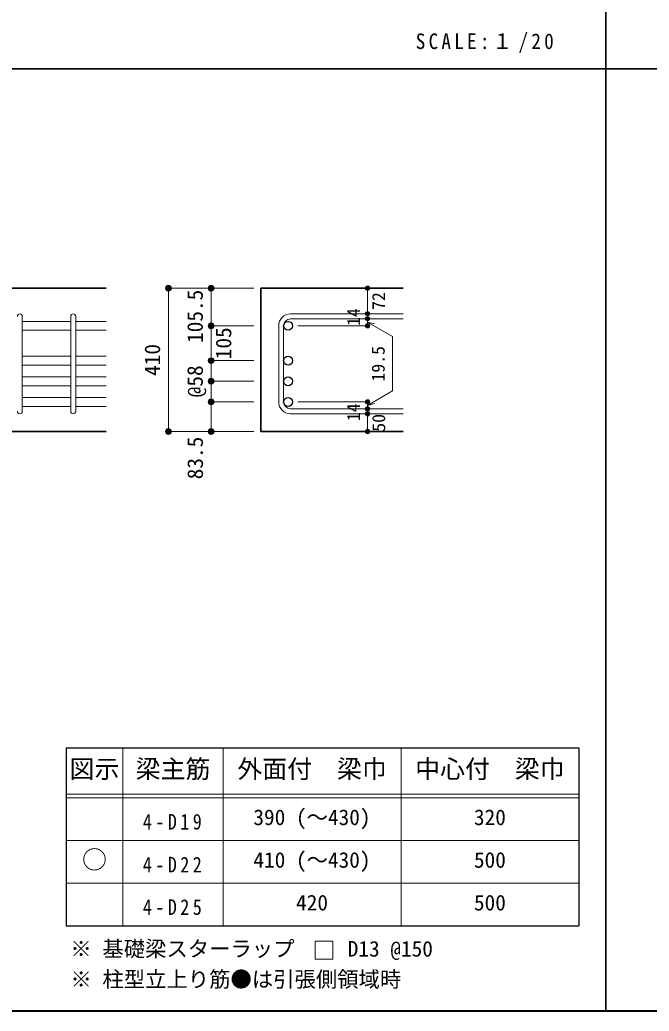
# Model space of a CAD drawing. Units: millimetres at full size, sheet at 1:20; some dimension numbers follow another scale. Extents: x -3982 to 3969, y -2797 to 2801.
# Drawn here: x -2397 to -628, y -2797 to -10 of the extents above; entities that cross this region are included whole.
import ezdxf
from ezdxf.enums import TextEntityAlignment as Align

# ---------------------------------------------------------------- set-up
doc = ezdxf.new("R2010")
doc.units = ezdxf.units.MM
doc.header["$LTSCALE"] = 20
doc.header["$PDMODE"] = 32
doc.header["$PDSIZE"] = 12
for name, color, linetype, lineweight in [('6-1_躯体線', 2, 'Continuous', 35), ('6-5_梁主筋', 7, 'Continuous', 18), ('6-6_S.T.P.', 7, 'Continuous', 18), ('6-7_文字', 7, 'Continuous', 18), ('6-D_寸法', 4, 'Continuous', 9), ('6-E_枠', 7, 'Continuous', 18), ('F-0_枠', 6, 'Continuous', 40)]:
    doc.layers.add(name, color=color, linetype=linetype, lineweight=lineweight)
doc.styles.add('ＭＳ ゴシック', font='')
doc.styles.get('ＭＳ ゴシック').set_extended_font_data('MS Gothic')

msp = doc.modelspace()

# ---------------------------------------------------------------- linework, layer by layer
at = {"layer": '6-1_躯体線'}
for p, q in [((-2153.87, -764.67), (-3103.87, -764.67)), ((-1719.2, -764.67), (-1319.2, -764.67)), ((-2153.87, -1167.67), (-2553.87, -1167.67))]:
    msp.add_line(p, q, dxfattribs=at)
msp.add_lwpolyline([(-1719.2, -764.67), (-1719.2, -1167.67), (-1319.2, -1167.67)], dxfattribs=at)
at = {"layer": '6-5_梁主筋'}
for p, q in [((-2253.87, -857.72), (-2389.87, -857.72)), ((-2153.87, -857.72), (-2239.87, -857.72)), ((-2253.87, -882.72), (-2389.87, -882.72)), ((-2153.87, -882.72), (-2239.87, -882.72)), ((-2253.87, -955.67), (-2389.87, -955.67)), ((-2253.87, -955.67), (-2389.87, -955.67)), ((-2153.87, -955.67), (-2239.87, -955.67)), ((-2253.87, -980.67), (-2389.87, -980.67)), ((-2153.87, -980.67), (-2239.87, -980.67)), ((-2253.87, -1013.67), (-2389.87, -1013.67)), ((-2153.87, -1013.67), (-2239.87, -1013.67)), ((-2253.87, -1038.67), (-2389.87, -1038.67)), ((-2153.87, -1038.67), (-2239.87, -1038.67)), ((-2253.87, -1071.67), (-2389.87, -1071.67)), ((-2153.87, -1071.67), (-2239.87, -1071.67)), ((-2253.87, -1096.67), (-2389.87, -1096.67)), ((-2153.87, -1096.67), (-2239.87, -1096.67))]:
    msp.add_line(p, q, dxfattribs=at)
at = {"layer": '6-5_梁主筋', "color": 3, "lineweight": 25}
for centre in [(-1642.7, -870.22), (-1642.7, -968.17), (-1642.7, -1026.17), (-1642.7, -1084.17)]:
    msp.add_circle(centre, 12.5, dxfattribs=at)
at = {"layer": '6-6_S.T.P.'}
for p, q in [((-2389.87, -1110.67), (-2389.87, -843.72)), ((-2253.87, -1110.67), (-2253.87, -843.72)), ((-2239.87, -1110.67), (-2239.87, -843.72)), ((-1635.7, -836.72), (-1319.2, -836.72)), ((-1635.7, -850.72), (-1319.2, -850.72)), ((-1669.2, -870.22), (-1669.2, -1084.17)), ((-1655.2, -870.22), (-1655.2, -1084.17)), ((-1635.7, -1103.67), (-1319.2, -1103.67)), ((-1635.7, -1117.67), (-1319.2, -1117.67))]:
    msp.add_line(p, q, dxfattribs=at)
for centre, radius, start, end in [((-2396.87, -843.72), 7, 0, 180), ((-2246.87, -843.72), 7, 0, 180), ((-1635.7, -870.22), 33.5, 90, 180), ((-1635.7, -870.22), 19.5, 90, 180), ((-1635.7, -1084.17), 33.5, 180, 270), ((-1635.7, -1084.17), 19.5, 180, 270), ((-2396.87, -1110.67), 7, 180, 0), ((-2246.87, -1110.67), 7, 180, 0)]:
    msp.add_arc(centre, radius, start, end, dxfattribs=at)
at = {"layer": '6-7_文字'}
msp.add_lwpolyline([(-1566.86, -2650.4), (-1516.86, -2650.4), (-1516.86, -2600.4), (-1566.86, -2600.4)], close=True, dxfattribs=at)
at = {"layer": '6-D_寸法'}
for p, q in [((-1979.2, -764.67), (-1859.2, -764.67)), ((-1859.2, -764.67), (-1739.2, -764.67)), ((-1859.2, -764.67), (-1859.2, -870.22)), ((-1419.2, -859.9), (-1399.88, -865.07)), ((-1419.2, -859.9), (-1349.14, -900.35)), ((-1859.2, -870.22), (-1739.2, -870.22)), ((-1859.2, -968.17), (-1859.2, -870.22)), ((-1419.2, -870.22), (-1615.29, -870.22)), ((-1349.14, -900.35), (-1349.14, -1053.47)), ((-1859.2, -968.17), (-1739.2, -968.17)), ((-1859.2, -968.17), (-1859.2, -1026.17)), ((-1859.2, -1026.17), (-1739.2, -1026.17)), ((-1859.2, -1026.17), (-1859.2, -1090.67)), ((-1419.2, -1093.92), (-1349.14, -1053.47)), ((-1859.2, -1084.17), (-1739.2, -1084.17)), ((-1859.2, -1167.67), (-1859.2, -1084.17)), ((-1419.2, -1084.17), (-1615.29, -1084.17)), ((-1419.2, -1103.67), (-1419.2, -1084.17)), ((-1419.2, -1093.92), (-1399.88, -1088.75)), ((-1419.2, -1117.67), (-1419.2, -1103.67)), ((-1419.2, -1167.67), (-1419.2, -1117.67)), ((-1979.2, -1167.67), (-1859.2, -1167.67)), ((-1859.2, -1167.67), (-1739.2, -1167.67))]:
    msp.add_line(p, q, dxfattribs=at)
for points in [[(-1979.2, -764.67), (-1979.2, -1167.67), (-1869.33, -1167.67)], [(-1419.2, -850.15), (-1419.2, -836.15), (-1419.2, -764.67)], [(-1419.2, -850.15), (-1419.2, -870.22), (-1419.2, -850.15)]]:
    msp.add_lwpolyline(points, dxfattribs=at)
for centre, radius in [((-1979.2, -764.67), 8), ((-1979.2, -764.67), 7.2), ((-1979.2, -764.67), 6.4), ((-1979.2, -764.67), 5.6), ((-1979.2, -764.67), 4.8), ((-1979.2, -764.67), 4), ((-1979.2, -764.67), 3.2), ((-1979.2, -764.67), 2.4), ((-1979.2, -764.67), 1.6), ((-1979.2, -764.67), 0.8), ((-1859.2, -764.67), 8), ((-1859.2, -764.67), 7.2), ((-1859.2, -764.67), 6.4), ((-1859.2, -764.67), 5.6), ((-1859.2, -764.67), 4.8), ((-1859.2, -764.67), 4), ((-1859.2, -764.67), 3.2), ((-1859.2, -764.67), 2.4), ((-1859.2, -764.67), 1.6), ((-1859.2, -764.67), 0.8), ((-1419.2, -764.67), 4), ((-1419.2, -764.67), 3.6), ((-1419.2, -764.67), 3.2), ((-1419.2, -764.67), 2.8), ((-1419.2, -764.67), 2.4), ((-1419.2, -764.67), 2), ((-1419.2, -764.67), 1.6), ((-1419.2, -764.67), 1.2), ((-1419.2, -764.67), 0.8), ((-1419.2, -764.67), 0.4), ((-1419.2, -836.15), 4), ((-1419.2, -836.15), 3.6), ((-1419.2, -836.15), 3.2), ((-1419.2, -836.15), 2.8), ((-1419.2, -836.15), 2.4), ((-1419.2, -836.15), 2), ((-1419.2, -836.15), 1.6), ((-1419.2, -836.15), 1.2), ((-1419.2, -836.15), 0.8), ((-1419.2, -836.15), 0.4), ((-1859.2, -870.22), 8), ((-1859.2, -870.22), 7.2), ((-1859.2, -870.22), 6.4), ((-1419.2, -850.15), 4), ((-1419.2, -850.15), 3.6), ((-1419.2, -850.15), 3.2), ((-1419.2, -850.15), 2.8), ((-1419.2, -850.15), 2.4), ((-1419.2, -850.15), 2), ((-1419.2, -850.15), 1.6), ((-1419.2, -850.15), 1.2), ((-1419.2, -850.15), 0.8), ((-1419.2, -850.15), 0.4), ((-1859.2, -870.22), 5.6), ((-1859.2, -870.22), 4.8), ((-1859.2, -870.22), 4), ((-1859.2, -870.22), 3.2), ((-1859.2, -870.22), 2.4), ((-1859.2, -870.22), 1.6), ((-1859.2, -870.22), 0.8), ((-1419.2, -870.22), 4), ((-1419.2, -870.22), 3.6), ((-1419.2, -870.22), 3.2), ((-1419.2, -870.22), 2.8), ((-1419.2, -870.22), 2.4), ((-1419.2, -870.22), 2), ((-1419.2, -870.22), 1.6), ((-1419.2, -870.22), 1.2), ((-1419.2, -870.22), 0.8), ((-1419.2, -870.22), 0.4), ((-1859.2, -968.17), 8), ((-1859.2, -968.17), 7.2), ((-1859.2, -968.17), 6.4), ((-1859.2, -968.17), 5.6), ((-1859.2, -968.17), 4.8), ((-1859.2, -968.17), 4), ((-1859.2, -968.17), 3.2), ((-1859.2, -968.17), 2.4), ((-1859.2, -968.17), 1.6), ((-1859.2, -968.17), 0.8), ((-1859.2, -1026.17), 8), ((-1859.2, -1026.17), 7.2), ((-1859.2, -1026.17), 6.4), ((-1859.2, -1026.17), 5.6), ((-1859.2, -1026.17), 4.8), ((-1859.2, -1026.17), 4), ((-1859.2, -1026.17), 3.2), ((-1859.2, -1026.17), 2.4), ((-1859.2, -1026.17), 1.6), ((-1859.2, -1026.17), 0.8), ((-1859.2, -1084.17), 8), ((-1859.2, -1084.17), 7.2), ((-1859.2, -1084.17), 6.4), ((-1859.2, -1084.17), 5.6), ((-1859.2, -1084.17), 4.8), ((-1859.2, -1084.17), 4), ((-1859.2, -1084.17), 3.2), ((-1859.2, -1084.17), 2.4), ((-1859.2, -1084.17), 1.6), ((-1859.2, -1084.17), 0.8), ((-1419.2, -1084.17), 4), ((-1419.2, -1084.17), 3.6), ((-1419.2, -1084.17), 3.2), ((-1419.2, -1084.17), 2.8), ((-1419.2, -1084.17), 2.4), ((-1419.2, -1084.17), 2), ((-1419.2, -1084.17), 1.6), ((-1419.2, -1084.17), 1.2), ((-1419.2, -1084.17), 0.8), ((-1419.2, -1084.17), 0.4), ((-1419.2, -1103.67), 4), ((-1419.2, -1117.67), 4), ((-1419.2, -1103.67), 3.6), ((-1419.2, -1117.67), 3.6), ((-1419.2, -1103.67), 3.2), ((-1419.2, -1117.67), 3.2), ((-1419.2, -1103.67), 2.8), ((-1419.2, -1103.67), 2.4), ((-1419.2, -1103.67), 2), ((-1419.2, -1103.67), 1.6), ((-1419.2, -1103.67), 1.2), ((-1419.2, -1103.67), 0.8), ((-1419.2, -1103.67), 0.4), ((-1419.2, -1117.67), 2.8), ((-1419.2, -1117.67), 2.4), ((-1419.2, -1117.67), 2), ((-1419.2, -1117.67), 1.6), ((-1419.2, -1117.67), 1.2), ((-1419.2, -1117.67), 0.8), ((-1419.2, -1117.67), 0.4), ((-1979.2, -1167.67), 8), ((-1979.2, -1167.67), 7.2), ((-1979.2, -1167.67), 6.4), ((-1979.2, -1167.67), 5.6), ((-1979.2, -1167.67), 4.8), ((-1979.2, -1167.67), 4), ((-1979.2, -1167.67), 3.2), ((-1979.2, -1167.67), 2.4), ((-1979.2, -1167.67), 1.6), ((-1979.2, -1167.67), 0.8), ((-1859.2, -1167.67), 8), ((-1859.2, -1167.67), 7.2), ((-1859.2, -1167.67), 6.4), ((-1859.2, -1167.67), 5.6), ((-1859.2, -1167.67), 4.8), ((-1859.2, -1167.67), 4), ((-1859.2, -1167.67), 3.2), ((-1859.2, -1167.67), 2.4), ((-1859.2, -1167.67), 1.6), ((-1859.2, -1167.67), 0.8), ((-1419.2, -1167.67), 4), ((-1419.2, -1167.67), 3.6), ((-1419.2, -1167.67), 3.2), ((-1419.2, -1167.67), 2.8), ((-1419.2, -1167.67), 2.4), ((-1419.2, -1167.67), 2), ((-1419.2, -1167.67), 1.6), ((-1419.2, -1167.67), 1.2), ((-1419.2, -1167.67), 0.8), ((-1419.2, -1167.67), 0.4)]:
    msp.add_circle(centre, radius, dxfattribs=at)
at = {"layer": '6-D_寸法', "color": 7}
for p in [(-1979.2, -764.67), (-1859.2, -764.67), (-1419.2, -764.67), (-1419.2, -836.15), (-1419.2, -850.15), (-1859.2, -870.22), (-1419.2, -870.22), (-1859.2, -968.17), (-1859.2, -1026.17), (-1859.2, -1084.17), (-1419.2, -1084.17), (-1419.2, -1103.67), (-1419.2, -1117.67), (-1979.2, -1167.67), (-1859.2, -1167.67), (-1419.2, -1167.67)]:
    msp.add_point(p, dxfattribs=at)
at = {"layer": '6-E_枠', "color": 3, "lineweight": 25}
for p, q in [((-2267.02, -2056.95), (-2267.02, -2556.95)), ((-2267.02, -2056.95), (-825.33, -2056.95)), ((-825.33, -2056.95), (-825.33, -2556.95)), ((-2267.02, -2556.95), (-825.33, -2556.95))]:
    msp.add_line(p, q, dxfattribs=at)
at = {"layer": '6-E_枠'}
for p, q in [((-2107.02, -2056.95), (-2107.02, -2556.95)), ((-1825.33, -2056.95), (-1825.33, -2556.95)), ((-1325.33, -2056.95), (-1325.33, -2556.95)), ((-2267.02, -2186.95), (-825.33, -2186.95)), ((-2267.02, -2196.95), (-825.33, -2196.95)), ((-2267.02, -2316.95), (-825.33, -2316.95)), ((-2267.02, -2436.95), (-825.33, -2436.95))]:
    msp.add_line(p, q, dxfattribs=at)
at = {"layer": 'F-0_枠', "color": 2, "lineweight": 35}
for p, q in [((-749.76, 2800.77), (-749.76, -2796.83)), ((-3981.92, -148.03), (2482.4, -148.03))]:
    msp.add_line(p, q, dxfattribs=at)
at = {"layer": 'F-0_枠'}
msp.add_line((3969.4, -2796.83), (-3981.92, -2796.83), dxfattribs=at)

# ---------------------------------------------------------------- texts
at = {"layer": '6-7_文字', "color": 2, "style": 'ＭＳ ゴシック'}
for s, p in [('図示', (-2257.02, -2156.95)), ('梁主筋', (-2071.17, -2156.95)), ('外面付\u3000梁巾', (-1785.33, -2156.95)), ('中心付\u3000梁巾', (-1285.33, -2156.95)), ('○', (-2222.02, -2411.95))]:
    msp.add_text(s, height=51.32, dxfattribs=at).set_placement(p, align=Align.BOTTOM_LEFT)
at = {"layer": '6-7_文字', "style": 'ＭＳ ゴシック'}
for s, p in [('390 (～430)', (-1740.33, -2286.95)), ('320', (-1120.33, -2286.95)), ('410 (～430)', (-1740.33, -2406.95)), ('500', (-1120.33, -2406.95)), ('420', (-1620.33, -2526.95)), ('500', (-1120.33, -2526.95)), ('※ 基礎梁スターラップ     D13 @150', (-2254.64, -2656.67)), ('※ 柱型立上り筋●は引張側領域時', (-2254.64, -2742.34))]:
    msp.add_text(s, height=43.99, dxfattribs=at).set_placement(p, align=Align.BOTTOM_LEFT)
at = {"layer": '6-7_文字', "color": 2, "insert": (-1283.99, -103.03), "char_height": 43.99, "attachment_point": 7, "style": 'ＭＳ ゴシック'}
msp.add_mtext('\\T1.34;\\W0.9;SCALE:１/20', dxfattribs=at)
at = {"layer": '6-7_文字', "char_height": 43.99, "attachment_point": 7, "style": 'ＭＳ ゴシック'}
for s, insert in [('\\T1.38;\\W0.85;4-D19', (-2051.17, -2286.95)), ('\\T1.38;\\W0.85;4-D22', (-2051.17, -2406.95)), ('\\T1.38;\\W0.85;4-D25', (-2051.17, -2526.95))]:
    msp.add_mtext(s, dxfattribs=dict(at, insert=insert))
at = {"layer": '6-D_寸法', "style": 'ＭＳ ゴシック'}
for s, height, p in [('105.5', 43.99, (-1869.2, -918.41)), ('72', 36.66, (-1358.9, -825.54)), ('14', 36.66, (-1429.2, -870.61)), ('105', 43.99, (-1789.2, -964.2)), ('410', 43.99, (-1989.2, -1011.17)), ('19.5', 36.66, (-1360.22, -1026.91)), ('@58', 43.99, (-1869.2, -1071.17)), ('14', 36.66, (-1429.59, -1138.36)), ('50', 36.66, (-1358.8, -1168.01)), ('83.5', 43.99, (-1868.89, -1301.71))]:
    msp.add_text(s, height=height, rotation=90, dxfattribs=at).set_placement(p, align=Align.BOTTOM_LEFT)

doc.saveas('drawing.dxf')
